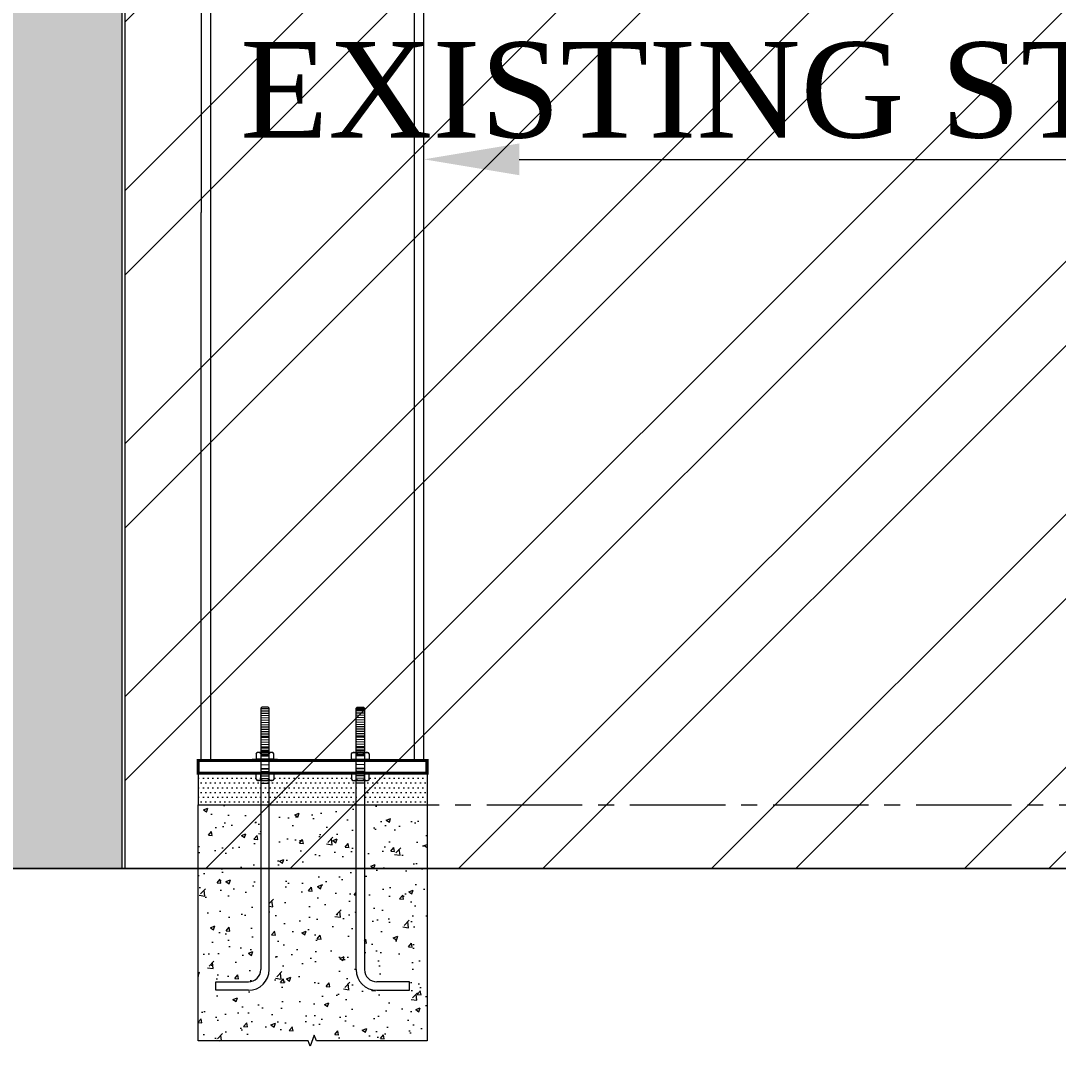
# Model space of a CAD drawing. Header units: millimetres. Extents: x 0 to 13151789, y -1482478 to 0.
# Drawn here: x 12774352 to 12775984, y -1411526 to -1409914 of the extents above; entities that cross this region are included whole.
import ezdxf
from ezdxf.entities.mleader import LeaderData, LeaderLine
from ezdxf.math import Vec2, Vec3

# ---------------------------------------------------------------- set-up
doc = ezdxf.new("R2010")
doc.units = ezdxf.units.MM
doc.header["$LTSCALE"] = 0.4
doc.header["$MEASUREMENT"] = 0
doc.header["$PDMODE"] = 66
doc.linetypes.add('CENTER2', pattern=[1.125, 0.75, -0.125, 0.125, -0.125])
doc.layers.get('0').update_dxf_attribs({"lineweight": 0})
doc.layers.get('Defpoints').update_dxf_attribs({"lineweight": 0})
for name, color, linetype, lineweight in [('2', 3, 'Continuous', 0), ('Bolt', 255, 'Continuous', 0), ('COLUM HATCH', 7, 'Continuous', 0), ('HATCH', 8, 'Continuous', 0), ('Layer 1', 7, 'Continuous', 0), ('MISCEL', 7, 'Continuous', 0), ('Other object type', 1, 'Continuous', 0), ('Outer Line', 1, 'Continuous', 0)]:
    doc.layers.add(name, color=color, linetype=linetype, lineweight=lineweight)
doc.styles.add('style2', font='ARIALN.TTF')
doc.styles.add('TNROMAN', font='times.ttf')
doc.dimstyles.new('shahid', dxfattribs={"dimtxt": 37.0005, "dimasz": 20, "dimexe": 8, "dimexo": 10, "dimgap": 5, "dimtad": 3, "dimdec": 0, "dimrnd": 1, "dimzin": 0, "dimdsep": 46, "dimtxsty": 'style2', "dimcen": 0.09, "dimclrt": 1, "dimadec": 0, "dimazin": 0, "dimtfac": 1, "dimtdec": 0, "dimtix": 1, "dimtmove": 1, "dimatfit": 3, "dimfxl": 1, "dimtolj": 1, "dimtzin": 0, "dimlwd": 5, "dimlwe": 5, "dimarcsym": 0})

# ---------------------------------------------------------------- blocks, each defined once
blk = doc.blocks.new('*D156')
at = {"layer": 'Defpoints', "color": 0, "lineweight": 0, "transparency": 16777216}
for p in [(12774711.3, -1403247), (12772801.7, -1411247), (12774711.3, -1411247)]:
    blk.add_point(p, dxfattribs=at)
at = {"layer": 'Layer 1', "color": 8, "lineweight": 5, "transparency": 16777216}
for p, q in [((12774711.3, -1403247), (12772801.7, -1403247)), ((12772801.7, -1403397), (12772801.7, -1411097)), ((12774711.3, -1411247), (12772801.7, -1411247))]:
    blk.add_line(p, q, dxfattribs=at)
at = {"layer": 'Layer 1', "color": 8, "lineweight": 0, "transparency": 16777216}
for points in [[(12772776.7, -1403397), (12772826.7, -1403397), (12772801.7, -1403247)], [(12772776.7, -1411097), (12772826.7, -1411097), (12772801.7, -1411247)]]:
    blk.add_solid(points, dxfattribs=at)
at = {"layer": 'Layer 1', "color": 2, "lineweight": 0, "transparency": 16777216, "insert": (12772720.4, -1407247), "char_height": 150, "attachment_point": 5, "rotation": 90, "style": 'TNROMAN'}
blk.add_mtext('\\A1;8000', dxfattribs=at)
blk = doc.blocks.new('*D159')
at = {"layer": 'Defpoints', "color": 0, "lineweight": 0, "transparency": 16777216}
for p in [(12774636.3, -1408395), (12773150.2, -1411247), (12773911.3, -1411247)]:
    blk.add_point(p, dxfattribs=at)
at = {"layer": 'Layer 1', "color": 8, "lineweight": 5, "transparency": 16777216}
for p, q in [((12774636.3, -1408395), (12773150.2, -1408395)), ((12773150.2, -1408545), (12773150.2, -1411097)), ((12773911.3, -1411247), (12773150.2, -1411247))]:
    blk.add_line(p, q, dxfattribs=at)
at = {"layer": 'Layer 1', "color": 8, "lineweight": 0, "transparency": 16777216}
for points in [[(12773125.2, -1408545), (12773175.2, -1408545), (12773150.2, -1408395)], [(12773125.2, -1411097), (12773175.2, -1411097), (12773150.2, -1411247)]]:
    blk.add_solid(points, dxfattribs=at)
at = {"layer": 'Layer 1', "color": 2, "lineweight": 0, "transparency": 16777216, "insert": (12773068.9, -1409821), "char_height": 150, "attachment_point": 5, "rotation": 90, "style": 'TNROMAN'}
blk.add_mtext('\\A1;2852', dxfattribs=at)

msp = doc.modelspace()

# ---------------------------------------------------------------- hatches: boundary and pattern name
at = {"layer": 'Bolt', "linetype": 'Continuous', "lineweight": 0, "ltscale": 20}
h = msp.add_hatch(dxfattribs=at)
h.set_pattern_fill('DOTS', color=4, scale=120)
h.set_pattern_definition([(0, (5169549.553, -2096484.824), (3.75, 7.5), [0, -7.5])])
h.paths.add_polyline_path([(12774743, -1411108.6), (12774734.9, -1411108.6), (12774735.7, -1411108.6, -0.144378), (12774729.7, -1411106.4), (12774729.7, -1411097.8), (12774743, -1411097.6), (12774743, -1411097), (12774631.3, -1411097), (12774631.3, -1411147), (12774743, -1411147)])
h.paths.add_polyline_path([(12774723.1, -1411107.5, -0.076214), (12774722.3, -1411106.4)], flags=16)
h.paths.add_polyline_path([(12774879.7, -1411108.6), (12774874.1, -1411108.6), (12774873.2, -1411107.6, -0.085805), (12774872.3, -1411106.4), (12774872.3, -1411098.1), (12774879.7, -1411098.1), (12774879.7, -1411097), (12774743, -1411097), (12774743, -1411098.1), (12774750.4, -1411098.1), (12774750.4, -1411106.4, -0.085805), (12774749.5, -1411107.6), (12774748.6, -1411108.6), (12774743, -1411108.6), (12774743, -1411147), (12774879.7, -1411147)])
h.paths.add_polyline_path([(12774991.3, -1411097), (12774893, -1411097), (12774893, -1411098.1), (12774900.4, -1411098.1), (12774900.4, -1411106.4, -0.076214), (12774899.6, -1411107.5), (12774898.7, -1411108.6), (12774893, -1411108.6), (12774893, -1411147), (12774991.3, -1411147)])
at = {"layer": 'COLUM HATCH', "lineweight": 0, "transparency": 33554559}
h = msp.add_hatch(dxfattribs=at)
h.set_pattern_fill('ANSI32', color=256, scale=750)
h.set_pattern_definition([(45, (5172748.84, -1962668.04), (-198.873782, 198.873782), []), (45, (5172881.43, -1962668.04), (-198.873782, 198.873782), [])])
h.paths.add_polyline_path([(12784043.2, -1411247), (12784043.2, -1408385), (12774516.3, -1408385), (12774516.3, -1411247)])
at = {"layer": 'HATCH', "lineweight": 0}
h = msp.add_hatch(dxfattribs=at)
h.set_pattern_fill('AR-CONC', color=251, scale=22)
h.set_pattern_definition([(50, (5159118.71, -1981093.05), (157.7972402, -13.8054697), [16.5, -181.5]), (355, (5159118.71, -1981093.05), (-30.5252934, 165.4822694), [13.2, -145.2]), (100.4514445, (5159131.86, -1981094.2), (127.2719463, 151.676798), [14.0228422, -154.2512646]), (46.1842, (5159118.71, -1981049.05), (234.7930927, -36.414242), [24.75, -272.25]), (96.6356355, (5159138.28, -1981052.09), (205.625628, 214.306092), [21.034275, -231.377027]), (351.184164, (5159118.71, -1981049.05), (205.625628, 214.306092), [19.8, -217.8]), (21, (5159140.71, -1981060.05), (131.3195515, -88.576156), [16.5, -181.5]), (326, (5159140.71, -1981060.05), (53.529373, 159.53301), [13.2, -145.2]), (71.4514447, (5159151.66, -1981067.43), (184.848923, 70.9568536), [14.0228418, -154.2512646]), (37.5, (5159118.71, -1981093.05), (2.67516817, 73.23664784), [0, -143.44, 0, -147.4, 0, -145.75]), (7.5, (5159118.71, -1981093.05), (57.8752982, 86.7705766), [0, -84.04, 0, -140.14, 0, -55.55]), (327.5, (5159069.65, -1981093.05), (117.44093596, -4.9620718), [0, -55, 0, -171.6, 0, -227.7]), (317.5, (5159047.65, -1981093.05), (128.3009573, 22.0230961), [0, -71.5, 0, -113.96, 0, -161.7])])
edge = h.paths.add_edge_path()
edge.add_spline(control_points=[(12774529.4, -1402985.9), (12774519.9, -1402978.7), (12774421.5, -1402945), (12774325.9, -1402936.7)], knot_values=[413.486277, 413.486277, 413.486277, 413.486277, 624.848187, 624.848187, 624.848187, 624.848187], degree=3, periodic=0)
edge.add_spline(control_points=[(12774325.9, -1402936.7), (12774316.5, -1402935.9), (12774307.1, -1402935.3), (12774297.8, -1402935)], knot_values=[392.638294, 392.638294, 392.638294, 392.638294, 413.486277, 413.486277, 413.486277, 413.486277], degree=3, periodic=0)
edge.add_spline(control_points=[(12774297.8, -1402935), (12774296.2, -1402935), (12774294.6, -1402934.9), (12774293.1, -1402934.9)], knot_values=[389.096866, 389.096866, 389.096866, 389.096866, 392.638294, 392.638294, 392.638294, 392.638294], degree=3, periodic=0)
edge.add_spline(control_points=[(12774293.1, -1402934.9), (12774276.9, -1402934.6), (12774261.2, -1402935.2), (12774246.3, -1402937), (12774246.3, -1402937)], knot_values=[352.738976, 352.738976, 352.738976, 352.738976, 389.096866, 389.096866, 389.096866, 389.096866, 389.096866], degree=3, periodic=0)
edge.add_line((12774246.3, -1402937), (12774246.3, -1411247))
edge.add_line((12774246.3, -1411247), (12774511.3, -1411247))
edge.add_line((12774511.3, -1411247), (12774511.3, -1402977.9))
edge = h.paths.add_edge_path()
edge.add_spline(control_points=[(12774246.3, -1402937), (12774246.3, -1402937), (12774246.3, -1402937), (12774246.3, -1402937)], knot_values=[352.737657, 352.737657, 352.737657, 352.737657, 352.738976, 352.738976, 352.738976, 352.738976], degree=3, periodic=0)
edge.add_spline(control_points=[(12774246.3, -1402937), (12774246.3, -1402937), (12774246.3, -1402937), (12774246.3, -1402937)], knot_values=[352.735807, 352.735807, 352.735807, 352.735807, 352.737657, 352.737657, 352.737657, 352.737657], degree=3, periodic=0)
edge.add_spline(control_points=[(12774246.3, -1402937), (12774241.5, -1402937.6), (12774236.7, -1402938.3), (12774232, -1402939.2)], knot_values=[340.792994, 340.792994, 340.792994, 340.792994, 352.735807, 352.735807, 352.735807, 352.735807], degree=3, periodic=0)
edge.add_spline(control_points=[(12774232, -1402939.2), (12774228.2, -1402939.8), (12774224.5, -1402940.6), (12774220.8, -1402941.4)], knot_values=[331.202365, 331.202365, 331.202365, 331.202365, 340.792994, 340.792994, 340.792994, 340.792994], degree=3, periodic=0)
edge.add_spline(control_points=[(12774220.8, -1402941.4), (12774218.1, -1402942), (12774215.4, -1402942.6), (12774212.8, -1402943.3)], knot_values=[324.14125, 324.14125, 324.14125, 324.14125, 331.202365, 331.202365, 331.202365, 331.202365], degree=3, periodic=0)
edge.add_spline(control_points=[(12774212.8, -1402943.3), (12774209.9, -1402944), (12774207, -1402944.8), (12774204.2, -1402945.6)], knot_values=[316.392028, 316.392028, 316.392028, 316.392028, 324.14125, 324.14125, 324.14125, 324.14125], degree=3, periodic=0)
edge.add_spline(control_points=[(12774204.2, -1402945.6), (12774188.3, -1402950.1), (12774173.3, -1402955.6), (12774159.1, -1402961.6)], knot_values=[272.886474, 272.886474, 272.886474, 272.886474, 316.392028, 316.392028, 316.392028, 316.392028], degree=3, periodic=0)
edge.add_spline(control_points=[(12774159.1, -1402961.6), (12774126.6, -1402975.1), (12774097.8, -1402990.6), (12774069.3, -1402999.2)], knot_values=[173.500168, 173.500168, 173.500168, 173.500168, 272.886474, 272.886474, 272.886474, 272.886474], degree=3, periodic=0)
edge.add_spline(control_points=[(12774069.3, -1402999.2), (12774066.7, -1403000), (12774064.1, -1403000.7), (12774061.5, -1403001.3)], knot_values=[164.495256, 164.495256, 164.495256, 164.495256, 173.49922, 173.49922, 173.49922, 173.49922], degree=3, periodic=0)
edge.add_spline(control_points=[(12774058, -1403002.2), (12774054.8, -1403003), (12774051.6, -1403003.6), (12774048.4, -1403004.1)], knot_values=[149.254601, 149.254601, 149.254601, 149.254601, 160.330745, 160.330745, 160.330745, 160.330745], degree=3, periodic=0)
edge.add_spline(control_points=[(12774038.9, -1403005.4), (12774036.1, -1403005.6), (12774033.3, -1403005.8), (12774030.5, -1403005.8)], knot_values=[128.690006, 128.690006, 128.690006, 128.690006, 138.318419, 138.318419, 138.318419, 138.318419], degree=3, periodic=0)
edge.add_spline(control_points=[(12774030.5, -1403005.8), (12774028.5, -1403005.9), (12774026.4, -1403005.9), (12774024.3, -1403005.8)], knot_values=[121.612033, 121.612033, 121.612033, 121.612033, 128.690006, 128.690006, 128.690006, 128.690006], degree=3, periodic=0)
edge.add_line((12774017.3, -1403005.7), (12774017.3, -1411247))
edge.add_line((12774017.3, -1411247), (12774246.3, -1411247))
edge.add_line((12774246.3, -1411247), (12774246.3, -1402937))
edge = h.paths.add_edge_path()
edge.add_spline(control_points=[(12774012.3, -1403004.8), (12774009.4, -1403004.4), (12774006.5, -1403003.9), (12774003.6, -1403003.2)], knot_values=[98.408551, 98.408551, 98.408551, 98.408551, 108.082426, 108.082426, 108.082426, 108.082426], degree=3, periodic=0)
edge.add_spline(control_points=[(12774003.6, -1403003.2), (12773997.9, -1403002.1), (12773992.2, -1403000.5), (12773986.4, -1402998.6)], knot_values=[79.644726, 79.644726, 79.644726, 79.644726, 98.408551, 98.408551, 98.408551, 98.408551], degree=3, periodic=0)
edge.add_spline(control_points=[(12773986.4, -1402998.6), (12773982.8, -1402997.5), (12773979.2, -1402996.2), (12773975.6, -1402994.9)], knot_values=[68.020514, 68.020514, 68.020514, 68.020514, 79.644726, 79.644726, 79.644726, 79.644726], degree=3, periodic=0)
edge.add_spline(control_points=[(12773975.6, -1402994.9), (12773969.7, -1402992.6), (12773963.8, -1402990.1), (12773957.8, -1402987.4)], knot_values=[49.01252, 49.01252, 49.01252, 49.01252, 68.020514, 68.020514, 68.020514, 68.020514], degree=3, periodic=0)
edge.add_spline(control_points=[(12773957.8, -1402987.4), (12773950.4, -1402984.1), (12773942.9, -1402980.4), (12773935.3, -1402976.6)], knot_values=[25.182378, 25.182378, 25.182378, 25.182378, 49.01252, 49.01252, 49.01252, 49.01252], degree=3, periodic=0)
edge.add_spline(control_points=[(12773935.3, -1402976.6), (12773927.6, -1402972.6), (12773919.8, -1402968.6), (12773912.1, -1402964.5)], knot_values=[0.776139, 0.776139, 0.776139, 0.776139, 25.182378, 25.182378, 25.182378, 25.182378], degree=3, periodic=0)
edge.add_line((12773911.3, -1402964.1), (12773911.3, -1411247))
edge.add_line((12773911.3, -1411247), (12774017.3, -1411247))
edge.add_line((12774017.3, -1411247), (12774017.3, -1403005.6))
at = {"layer": 'Other object type', "lineweight": 0, "transparency": 33554526}
h = msp.add_hatch(dxfattribs=at)
h.set_pattern_fill('AR-CONC', color=255, scale=10)
h.set_pattern_definition([(50, (5168085.334, -2094527.03), (71.72601826, -6.2752135), [7.5, -82.5]), (355, (5168085.33, -2094527.03), (-13.87513336, 75.2192134), [6, -66]), (100.4514445, (5168091.31, -2094527.554), (57.8508847, 68.9439991), [6.3740192, -70.1142112]), (46.1842, (5168085.33, -2094507.03), (106.7241331, -16.5519281), [11.25, -123.75]), (96.6356355, (5168094.23, -2094508.41), (93.4661946, 97.4118601), [9.5610342, -105.171376]), (351.184164, (5168085.33, -2094507.03), (93.4661945, 97.41186), [9, -99.0000001]), (21, (5168095.334, -2094512.03), (59.6907052, -40.26188907), [7.5, -82.5]), (326, (5168095.33, -2094512.03), (24.3315332, 72.5150045), [6, -66]), (71.4514447, (5168100.31, -2094515.386), (84.0222377, 32.2531153), [6.374019, -70.1142112]), (37.5, (5168085.334, -2094527.031), (1.21598553, 33.28938538), [0, -65.2, 0, -67, 0, -66.25]), (7.5, (5168085.334, -2094527.03), (26.30695374, 39.44117119), [0, -38.2, 0, -63.7, 0, -25.25]), (327.5, (5168063.034, -2094527.03), (53.38224362, -2.25548717), [0, -25, 0, -78, 0, -103.5]), (317.5, (5168053.034, -2094527.03), (58.31861693, 10.01049823), [0, -32.5, 0, -51.8, 0, -73.5])])
h.paths.add_polyline_path([(12774879.7, -1411147), (12774743, -1411147), (12774743, -1411405.9, -0.414217), (12774710.4, -1411438.5), (12774659.3, -1411438.5), (12774659.3, -1411425.2), (12774710.4, -1411425.2, 0.414218), (12774729.7, -1411405.9), (12774729.7, -1411147), (12774631.3, -1411147), (12774631.3, -1411517.7), (12774804.4, -1411517.7), (12774807.6, -1411526.5), (12774814, -1411509), (12774817.2, -1411517.7), (12774991.3, -1411517.7), (12774991.3, -1411147), (12774893, -1411147), (12774893, -1411405.9, 0.414209), (12774912.3, -1411425.2), (12774963.4, -1411425.2), (12774963.4, -1411438.5), (12774912.3, -1411438.5, -0.41421), (12774879.7, -1411405.9)])

# ---------------------------------------------------------------- linework, layer by layer
at = {"lineweight": 0, "ltscale": 0.0025}
msp.add_solid([(12775136.3, -1410106.6), (12774986.3, -1410131.6), (12775136.3, -1410156.6)], dxfattribs=at)
at = {"layer": '2', "lineweight": 0}
for p, q in [((12774651.3, -1410215.4), (12774651.3, -1408395)), ((12774971.3, -1410215.4), (12774971.3, -1408395)), ((12774651.3, -1411077), (12774651.3, -1410215.4)), ((12774971.3, -1411077), (12774971.3, -1410215.4)), ((12774631.3, -1411077), (12774991.3, -1411077)), ((12774631.3, -1411077), (12774631.3, -1411097)), ((12774991.3, -1411077), (12774991.3, -1411097)), ((12774631.3, -1411097), (12774991.3, -1411097))]:
    msp.add_line(p, q, dxfattribs=at)
for points in [[(12774986.3, -1410215.4), (12774986.3, -1408395), (12774636.3, -1408395), (12774636.3, -1410215.4)], [(12774636.3, -1411077), (12774636.3, -1410215.4)], [(12774986.3, -1411077), (12774986.3, -1410215.4)]]:
    msp.add_lwpolyline(points, dxfattribs=at)
at = {"layer": '2', "lineweight": 0, "const_width": 5}
msp.add_lwpolyline([(12774991.3, -1411097), (12774631.3, -1411097), (12774631.3, -1411077), (12774991.3, -1411077)], close=True, dxfattribs=at)
at = {"layer": 'Bolt', "color": 4, "linetype": 'Continuous', "lineweight": 0, "ltscale": 20}
for p, q in [((12774722.5, -1411098.9), (12774722.5, -1411098.9)), ((12774750.6, -1411098.9), (12774750.6, -1411098.9)), ((12774724.1, -1411108.3), (12774724.1, -1411108.3)), ((12774727.2, -1411108.3), (12774727.2, -1411108.3)), ((12774730.3, -1411108.3), (12774730.3, -1411108.3)), ((12774733.4, -1411108.3), (12774733.4, -1411108.3)), ((12774886.6, -1411108.3), (12774886.6, -1411108.3))]:
    msp.add_line(p, q, dxfattribs=at)
at = {"layer": 'MISCEL', "lineweight": 0}
for p, q in [((12774731.3, -1410993), (12774729.7, -1410994.6)), ((12774729.7, -1410994.6), (12774729.7, -1411405.9)), ((12774729.7, -1410995.6), (12774742.8, -1410995.3)), ((12774729.7, -1410999), (12774743, -1410998.7)), ((12774730.1, -1410995.3), (12774741.4, -1410995.1)), ((12774730.2, -1411002.6), (12774743, -1411002.4)), ((12774741.4, -1410993), (12774731.3, -1410993)), ((12774743, -1410994.6), (12774741.4, -1410993)), ((12774743, -1411405.9), (12774743, -1410994.6)), ((12774879.7, -1410994.6), (12774881.3, -1410993)), ((12774879.7, -1411405.9), (12774879.7, -1410994.6)), ((12774893, -1410995.6), (12774879.9, -1410995.3)), ((12774893.1, -1410999), (12774879.9, -1410998.7)), ((12774892.1, -1411002.6), (12774880.8, -1411002.4)), ((12774892.2, -1410997.1), (12774880.9, -1410996.9)), ((12774881.3, -1410993), (12774891.4, -1410993)), ((12774891.4, -1410993), (12774893, -1410994.6)), ((12774893, -1410994.6), (12774893, -1411405.9)), ((12774729.7, -1411006.2), (12774743, -1411006)), ((12774729.7, -1411013.5), (12774743, -1411013.2)), ((12774729.7, -1411020.7), (12774742.8, -1411020.5)), ((12774730.3, -1411009.8), (12774743, -1411009.6)), ((12774730.5, -1411017.1), (12774743, -1411016.9)), ((12774893.1, -1411006.2), (12774879.9, -1411006)), ((12774893.1, -1411020.7), (12774879.9, -1411020.5)), ((12774893.2, -1411013.5), (12774880, -1411013.2)), ((12774892.1, -1411009.8), (12774880.8, -1411009.6)), ((12774892.2, -1411017.1), (12774880.9, -1411016.9)), ((12774729.7, -1411028), (12774743, -1411027.8)), ((12774729.7, -1411035.2), (12774743, -1411035)), ((12774730.6, -1411024.3), (12774741.9, -1411024.1)), ((12774730.7, -1411031.6), (12774742, -1411031.4)), ((12774893, -1411028), (12774879.7, -1411027.8)), ((12774893, -1411035.2), (12774879.7, -1411035)), ((12774892, -1411031.6), (12774880.6, -1411031.4)), ((12774892.1, -1411024.3), (12774880.8, -1411024.1)), ((12774729.7, -1411044.4), (12774743, -1411044.2)), ((12774729.7, -1411051.7), (12774743, -1411051.5)), ((12774730.6, -1411040.8), (12774741.9, -1411040.6)), ((12774730.7, -1411038.9), (12774742, -1411038.7)), ((12774730.7, -1411048), (12774742, -1411047.9)), ((12774893, -1411044.4), (12774879.7, -1411044.2)), ((12774893, -1411051.7), (12774879.7, -1411051.5)), ((12774892, -1411038.9), (12774880.6, -1411038.7)), ((12774892, -1411048), (12774880.6, -1411047.9)), ((12774892.1, -1411040.8), (12774880.8, -1411040.6)), ((12774722.3, -1411066.5), (12774724, -1411064.3)), ((12774722.3, -1411066.5), (12774722.3, -1411074.8)), ((12774748.6, -1411064.3), (12774724, -1411064.3)), ((12774729.5, -1411065.1), (12774742.8, -1411064.9)), ((12774729.7, -1411060.9), (12774743, -1411060.6)), ((12774729.7, -1411062.7), (12774743, -1411062.5)), ((12774729.9, -1411067.7), (12774743.1, -1411067.4)), ((12774730.7, -1411055.3), (12774742, -1411055.1)), ((12774730.7, -1411057.2), (12774742, -1411057)), ((12774730.7, -1411069.8), (12774742, -1411069.6)), ((12774750.4, -1411066.5), (12774748.6, -1411064.3)), ((12774750.4, -1411074.8), (12774750.4, -1411066.5)), ((12774872.3, -1411066.5), (12774874.1, -1411064.3)), ((12774872.3, -1411074.8), (12774872.3, -1411066.5)), ((12774874.1, -1411064.3), (12774898.7, -1411064.3)), ((12774892.8, -1411067.7), (12774879.6, -1411067.4)), ((12774893, -1411060.9), (12774879.7, -1411060.6)), ((12774893, -1411062.7), (12774879.7, -1411062.5)), ((12774893.1, -1411065.1), (12774879.9, -1411064.9)), ((12774892, -1411055.3), (12774880.6, -1411055.1)), ((12774892, -1411057.2), (12774880.6, -1411057)), ((12774892, -1411069.8), (12774880.6, -1411069.6)), ((12774900.4, -1411066.5), (12774898.7, -1411064.3)), ((12774900.4, -1411066.5), (12774900.4, -1411074.8)), ((12774756.2, -1411075.4), (12774716.5, -1411075.4)), ((12774716.5, -1411077), (12774716.5, -1411075.4)), ((12774756.2, -1411077), (12774716.5, -1411077)), ((12774721.1, -1411075.4), (12774721.1, -1411077)), ((12774750.4, -1411074.8), (12774722.3, -1411074.8)), ((12774729.7, -1411071.5), (12774729.7, -1411080.4)), ((12774730.8, -1411083.7), (12774742.1, -1411083.5)), ((12774751.6, -1411075.4), (12774751.6, -1411077)), ((12774756.2, -1411077), (12774756.2, -1411075.4)), ((12774866.5, -1411075.4), (12774906.2, -1411075.4)), ((12774866.5, -1411077), (12774866.5, -1411075.4)), ((12774866.5, -1411077), (12774906.2, -1411077)), ((12774871.1, -1411075.4), (12774871.1, -1411077)), ((12774872.3, -1411074.8), (12774900.4, -1411074.8)), ((12774891.9, -1411083.7), (12774880.6, -1411083.5)), ((12774893, -1411071.5), (12774893, -1411080.4)), ((12774901.6, -1411075.4), (12774901.6, -1411077)), ((12774906.2, -1411077), (12774906.2, -1411075.4)), ((12774750.4, -1411098.1), (12774722.3, -1411098.1)), ((12774722.3, -1411106.4), (12774722.3, -1411098.1)), ((12774729.7, -1411089.4), (12774743, -1411089.2)), ((12774729.7, -1411090.5), (12774743, -1411090.3)), ((12774729.7, -1411097.8), (12774743, -1411097.6)), ((12774729.7, -1411106.4), (12774729.7, -1411098.1)), ((12774730.8, -1411094.2), (12774742.1, -1411094)), ((12774730.8, -1411101.4), (12774742.1, -1411101.2)), ((12774750.4, -1411098.1), (12774750.4, -1411106.4)), ((12774872.3, -1411098.1), (12774900.4, -1411098.1)), ((12774872.3, -1411098.1), (12774872.3, -1411106.4)), ((12774893, -1411089.4), (12774879.7, -1411089.2)), ((12774893, -1411090.5), (12774879.7, -1411090.3)), ((12774893, -1411097.8), (12774879.7, -1411097.6)), ((12774891.9, -1411094.2), (12774880.6, -1411094)), ((12774891.9, -1411101.4), (12774880.6, -1411101.2)), ((12774893, -1411106.4), (12774893, -1411098.1)), ((12774900.4, -1411106.4), (12774900.4, -1411098.1)), ((12774722.3, -1411106.4), (12774724, -1411108.6)), ((12774748.6, -1411108.6), (12774724, -1411108.6)), ((12774729.7, -1411105.1), (12774743, -1411104.8)), ((12774729.7, -1411112.9), (12774743, -1411112.7)), ((12774730.8, -1411108.7), (12774742.1, -1411108.5)), ((12774750.4, -1411106.4), (12774748.6, -1411108.6)), ((12774872.3, -1411106.4), (12774874.1, -1411108.6)), ((12774874.1, -1411108.6), (12774898.7, -1411108.6)), ((12774893, -1411105.1), (12774879.7, -1411104.8)), ((12774893, -1411112.9), (12774879.7, -1411112.7)), ((12774891.9, -1411108.7), (12774880.6, -1411108.5)), ((12774900.4, -1411106.4), (12774898.7, -1411108.6)), ((12774659.3, -1411438.5), (12774659.3, -1411425.2)), ((12774659.3, -1411425.2), (12774710.4, -1411425.2)), ((12774963.4, -1411425.2), (12774912.3, -1411425.2)), ((12774963.4, -1411438.5), (12774963.4, -1411425.2)), ((12774710.4, -1411438.5), (12774659.3, -1411438.5)), ((12774912.3, -1411438.5), (12774963.4, -1411438.5))]:
    msp.add_line(p, q, dxfattribs=at)
for centre, radius, start, end in [((12774726, -1411068.6), 4.3, 30.159, 149.841), ((12774736.3, -1411075.6), 11.3, 54.1244, 125.8756), ((12774746.7, -1411068.6), 4.3, 30.159, 149.841), ((12774876, -1411068.6), 4.3, 30.159, 149.841), ((12774886.3, -1411075.6), 11.3, 54.1244, 125.8756), ((12774896.7, -1411068.6), 4.3, 30.159, 149.841), ((12774726, -1411104.3), 4.3, 210.159, 329.841), ((12774736.3, -1411097.3), 11.3, 234.1244, 305.8756), ((12774746.7, -1411104.3), 4.3, 210.159, 329.841), ((12774876, -1411104.3), 4.3, 210.159, 329.841), ((12774886.3, -1411097.3), 11.3, 234.1244, 305.8756), ((12774896.7, -1411104.3), 4.3, 210.159, 329.841), ((12774710.4, -1411405.9), 32.6, 270, 0), ((12774710.4, -1411405.9), 19.3, 270, 0), ((12774912.3, -1411405.9), 32.6, 180, 270), ((12774912.3, -1411405.9), 19.3, 180, 270)]:
    msp.add_arc(centre, radius, start, end, dxfattribs=at)
at = {"layer": 'Other object type', "color": 241, "lineweight": 0}
for p, q in [((12774511.3, -1402977.9), (12774511.3, -1411247)), ((12772928.5, -1411247), (12792274.2, -1411247))]:
    msp.add_line(p, q, dxfattribs=at)
at = {"layer": 'Other object type', "color": 0, "lineweight": 0}
msp.add_line((12775136.3, -1410131.6), (12777082.6, -1410131.6), dxfattribs=at)
at = {"layer": 'Other object type', "color": 241, "linetype": 'CENTER2', "lineweight": 0, "ltscale": 500}
msp.add_line((12774635.3, -1411147), (12789502.3, -1411147), dxfattribs=at)
at = {"layer": 'Other object type', "lineweight": 0}
msp.add_lwpolyline([(12774516.3, -1408385), (12784043.2, -1408385), (12784043.2, -1411247), (12774516.3, -1411247)], close=True, dxfattribs=at)
at = {"layer": 'Other object type', "color": 255, "lineweight": 0, "transparency": 33554526}
msp.add_lwpolyline([(12774991.3, -1411147), (12774991.3, -1411517.7), (12774817.2, -1411517.7), (12774814, -1411509), (12774807.6, -1411526.5), (12774804.4, -1411517.7), (12774631.3, -1411517.7), (12774631.3, -1411147)], close=True, dxfattribs=at)
at = {"layer": 'Outer Line', "color": 0, "lineweight": 0}
for p, q in [((12774631.3, -1411097), (12774631.3, -1411147)), ((12774991.3, -1411097), (12774991.3, -1411147))]:
    msp.add_line(p, q, dxfattribs=at)

# ---------------------------------------------------------------- dimensions: what is measured, and where the dimension line sits
at = {"layer": 'Layer 1', "color": 0, "lineweight": 0}
dim = msp.add_aligned_dim(p1=(12774711.3, -1403247), p2=(12774711.3, -1411247), distance=-1909.6, dimstyle='shahid', override={"dimtxt": 150, "dimasz": 150, "dimexe": 0, "dimexo": 0, "dimtxsty": 'TNROMAN', "dimclrd": 8, "dimclre": 8, "dimclrt": 2}, dxfattribs=at)
dim.commit()
dim.dimension.update_dxf_attribs({"geometry": '*D156', "text_midpoint": (12772720.4, -1407247)})
at = {"layer": 'Layer 1', "color": 241, "lineweight": 0}
dim = msp.add_linear_dim(base=(12773150.2, -1411247), p1=(12774636.3, -1408395), p2=(12773911.3, -1411247), angle=90, dimstyle='shahid', override={"dimtxt": 150, "dimasz": 150, "dimexe": 0, "dimexo": 0, "dimtxsty": 'TNROMAN', "dimclrd": 8, "dimclre": 8, "dimclrt": 2}, dxfattribs=at)
dim.commit()
dim.dimension.update_dxf_attribs({"geometry": '*D159', "text_midpoint": (12773150.2, -1409821), "dimtype": 160})

# ---------------------------------------------------------------- leaders
at = {"layer": 'Outer Line', "color": 0, "lineweight": 0}
ml = msp.add_multileader_mtext('Standard', dxfattribs=at)
ml.set_content('EXISTING STEEL COLUMN ', color=7, style='TNROMAN')
ml.set_leader_properties(color=215)
ml.build(insert=Vec2(0, 0))
ml.multileader.update_dxf_attribs({"dogleg_length": 92.4, "arrow_head_size": 50})
ctx = ml.context
ctx.base_point, ctx.char_height, ctx.arrow_head_size, ctx.landing_gap_size, ctx.plane_origin = Vec3(12775191.4, -1410024), 150, 50, 50, Vec3(12845922, -1414151)
ctx.text_align_type = 1
ctx.mtext.insert, ctx.mtext.rotation, ctx.mtext.width, ctx.mtext.defined_height, ctx.mtext.alignment, ctx.mtext.line_spacing_factor, ctx.mtext.flow_direction = Vec3(12776107.2, -1409947.3), 6.283185, 2692.609, 304.4, 2, 0.8, 5

doc.saveas('drawing.dxf')
